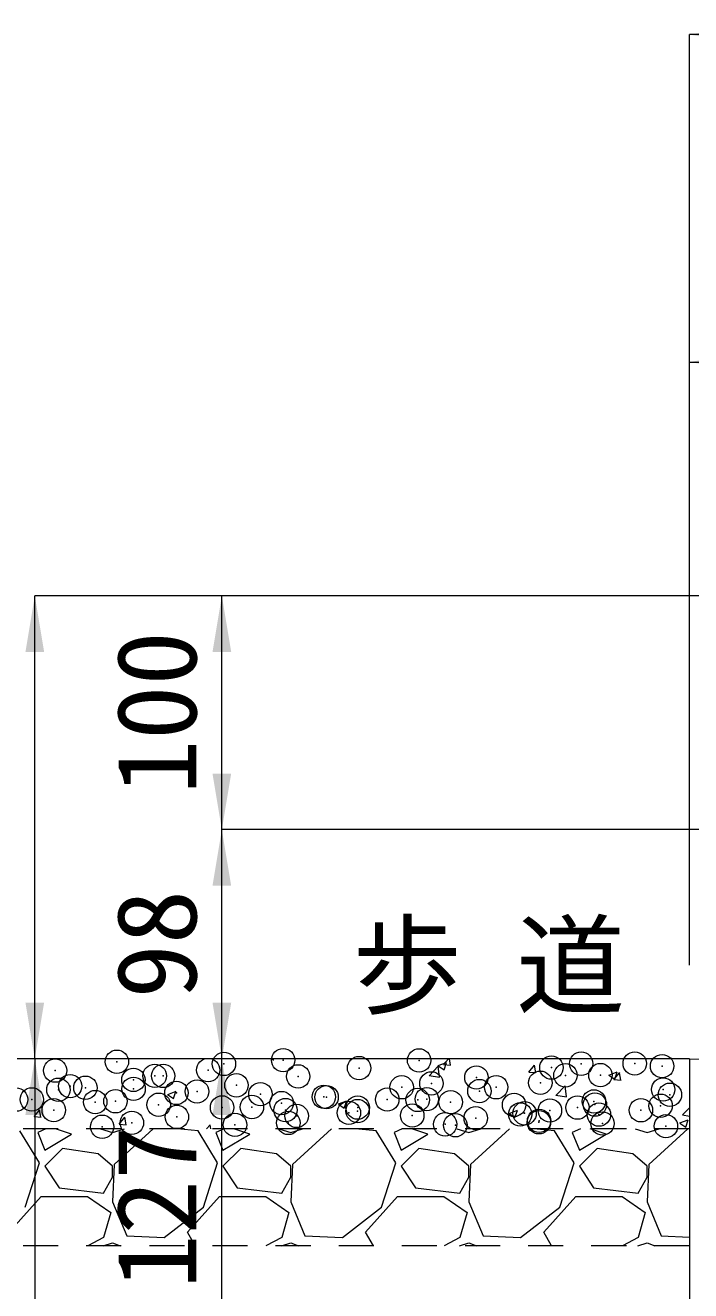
# Model space of a CAD drawing. Units: millimetres at full size, sheet at 1:20. Extents: x 0 to 8400, y 0 to 13400.
# Drawn here: x 976 to 1260, y 3815 to 4356 of the extents above; entities that cross this region are included whole.
import ezdxf
from ezdxf.enums import TextEntityAlignment as Align

# ---------------------------------------------------------------- set-up
doc = ezdxf.new("R2010")
doc.units = ezdxf.units.MM
doc.header["$LTSCALE"] = 20
doc.header["$PDMODE"] = 32
doc.header["$PDSIZE"] = 10
doc.linetypes.add('USER1', pattern=[1.35, 0.75, -0.6])
for name, color, linetype, lineweight in [('ハッチング_基礎', 150, 'Continuous', 5), ('ハッチング_舗装', 7, 'Continuous', 20), ('寸法線', 7, 'Continuous', 13), ('本体', 2, 'Continuous', 20), ('舗装・基礎', 3, 'USER1', 9)]:
    doc.layers.add(name, color=color, linetype=linetype, lineweight=lineweight)
doc.layers.add('文字', color=7, linetype='Continuous')
doc.styles.add('ＭＳ ゴシック', font='')
doc.styles.get('ＭＳ ゴシック').set_extended_font_data('MS Gothic')

# ---------------------------------------------------------------- blocks, each defined once
blk = doc.blocks.new('filled_arrow')
at = {"color": 0, "linetype": 'Continuous', "lineweight": -2}
blk.add_solid([(7.5, 1.25), (0, 0), (7.5, -1.25)], dxfattribs=at)

msp = doc.modelspace()

# ---------------------------------------------------------------- linework, layer by layer
at = {"layer": 'ハッチング_基礎'}
for p, q in [((982, 3869.6), (973.62, 3883.32)), ((984.75, 3884.07), (981.24, 3882.56)), ((981.24, 3882.56), (984.28, 3874.94)), ((984.28, 3874.94), (995.71, 3881.8)), ((995.71, 3881.8), (988.9, 3884.07)), ((1008.11, 3884.07), (1013.24, 3882.56)), ((1013.24, 3882.56), (1018.36, 3884.07)), ((1030.67, 3884.07), (1014, 3868.84)), ((1049.82, 3883.32), (1040.87, 3884.07)), ((1058.2, 3869.6), (1049.82, 3883.32)), ((1060.95, 3884.07), (1057.44, 3882.56)), ((1057.44, 3882.56), (1060.48, 3874.94)), ((1060.48, 3874.94), (1071.91, 3881.8)), ((1071.91, 3881.8), (1065.1, 3884.07)), ((1084.31, 3884.07), (1089.44, 3882.56)), ((1089.44, 3882.56), (1094.56, 3884.07)), ((1106.87, 3884.07), (1090.2, 3868.84)), ((1126.02, 3883.32), (1117.07, 3884.07)), ((1134.4, 3869.6), (1126.02, 3883.32)), ((1137.15, 3884.07), (1133.64, 3882.56)), ((1133.64, 3882.56), (1136.68, 3874.94)), ((1136.68, 3874.94), (1148.11, 3881.8)), ((1148.11, 3881.8), (1141.3, 3884.07)), ((1160.51, 3884.07), (1165.64, 3882.56)), ((1165.64, 3882.56), (1170.76, 3884.07)), ((1183.07, 3884.07), (1166.4, 3868.84)), ((1202.22, 3883.32), (1193.27, 3884.07)), ((1210.6, 3869.6), (1202.22, 3883.32)), ((1213.35, 3884.07), (1209.84, 3882.56)), ((1209.84, 3882.56), (1212.88, 3874.94)), ((1212.88, 3874.94), (1224.31, 3881.8)), ((1224.31, 3881.8), (1217.5, 3884.07)), ((1236.71, 3884.07), (1241.84, 3882.56)), ((1241.84, 3882.56), (1246.96, 3884.07)), ((1259.27, 3884.07), (1242.6, 3868.84)), ((991.9, 3875.7), (984.28, 3868.08)), ((1007.14, 3873.41), (991.9, 3875.7)), ((1068.1, 3875.7), (1060.48, 3868.08)), ((1083.34, 3873.41), (1068.1, 3875.7)), ((1144.3, 3875.7), (1136.68, 3868.08)), ((1159.54, 3873.41), (1144.3, 3875.7)), ((1220.5, 3875.7), (1212.88, 3868.08)), ((1235.74, 3873.41), (1220.5, 3875.7)), ((975.9, 3850.55), (982, 3869.6)), ((1013.24, 3868.08), (1007.14, 3873.41)), ((1052.1, 3850.55), (1058.2, 3869.6)), ((1089.44, 3868.08), (1083.34, 3873.41)), ((1128.3, 3850.55), (1134.4, 3869.6)), ((1165.64, 3868.08), (1159.54, 3873.41)), ((1204.5, 3850.55), (1210.6, 3869.6)), ((1241.84, 3868.08), (1235.74, 3873.41)), ((984.28, 3868.08), (990.38, 3858.94)), ((1014, 3868.84), (1013.24, 3852.84)), ((1013.24, 3863.51), (1013.24, 3868.08)), ((1060.48, 3868.08), (1066.58, 3858.94)), ((1090.2, 3868.84), (1089.44, 3852.84)), ((1089.44, 3863.51), (1089.44, 3868.08)), ((1136.68, 3868.08), (1142.78, 3858.94)), ((1166.4, 3868.84), (1165.64, 3852.84)), ((1165.64, 3863.51), (1165.64, 3868.08)), ((1212.88, 3868.08), (1218.98, 3858.94)), ((1242.6, 3868.84), (1241.84, 3852.84)), ((1241.84, 3863.51), (1241.84, 3868.08)), ((990.38, 3858.94), (1009.43, 3856.65)), ((1009.43, 3856.65), (1013.24, 3863.51)), ((1066.58, 3858.94), (1085.63, 3856.65)), ((1085.63, 3856.65), (1089.44, 3863.51)), ((1142.78, 3858.94), (1161.83, 3856.65)), ((1161.83, 3856.65), (1165.64, 3863.51)), ((1218.98, 3858.94), (1238.03, 3856.65)), ((1238.03, 3856.65), (1241.84, 3863.51)), ((969.04, 3839.89), (982.76, 3855.13)), ((982.76, 3855.13), (1002.57, 3855.13)), ((1002.57, 3855.13), (1012.48, 3848.27)), ((1045.24, 3839.89), (1058.96, 3855.13)), ((1058.96, 3855.13), (1078.77, 3855.13)), ((1078.77, 3855.13), (1088.68, 3848.27)), ((1121.44, 3839.89), (1135.16, 3855.13)), ((1135.16, 3855.13), (1154.97, 3855.13)), ((1154.97, 3855.13), (1164.88, 3848.27)), ((1197.64, 3839.89), (1211.36, 3855.13)), ((1211.36, 3855.13), (1231.17, 3855.13)), ((1231.17, 3855.13), (1241.08, 3848.27)), ((1012.48, 3848.27), (1009.43, 3837.6)), ((1013.24, 3852.84), (1019.34, 3838.36)), ((1035.34, 3837.6), (1052.1, 3850.55)), ((1088.68, 3848.27), (1085.63, 3837.6)), ((1089.44, 3852.84), (1095.54, 3838.36)), ((1111.54, 3837.6), (1128.3, 3850.55)), ((1164.88, 3848.27), (1161.83, 3837.6)), ((1165.64, 3852.84), (1171.74, 3838.36)), ((1187.74, 3837.6), (1204.5, 3850.55)), ((1241.08, 3848.27), (1238.03, 3837.6)), ((1241.84, 3852.84), (1247.94, 3838.36)), ((1009.43, 3837.6), (1002.68, 3834.07)), ((1019.34, 3838.36), (1035.34, 3837.6)), ((1048.64, 3834.07), (1045.24, 3839.89)), ((1085.63, 3837.6), (1078.88, 3834.07)), ((1095.54, 3838.36), (1111.54, 3837.6)), ((1124.84, 3834.07), (1121.44, 3839.89)), ((1161.83, 3837.6), (1155.08, 3834.07)), ((1171.74, 3838.36), (1187.74, 3837.6)), ((1201.04, 3834.07), (1197.64, 3839.89)), ((1238.03, 3837.6), (1231.28, 3834.07)), ((1247.94, 3838.36), (1260, 3837.79)), ((1009.24, 3834.07), (1013.24, 3835.31)), ((1013.24, 3835.31), (1016.57, 3834.07)), ((1085.44, 3834.07), (1089.44, 3835.31)), ((1089.44, 3835.31), (1092.77, 3834.07)), ((1161.64, 3834.07), (1165.64, 3835.31)), ((1165.64, 3835.31), (1168.97, 3834.07)), ((1237.84, 3834.07), (1241.84, 3835.31)), ((1241.84, 3835.31), (1245.17, 3834.07))]:
    msp.add_line(p, q, dxfattribs=at)
at = {"layer": 'ハッチング_舗装'}
for p, q in [((1081.13, 3914.07), (1082.03, 3913.46)), ((1082.03, 3913.46), (1082.23, 3914.07)), ((1154.82, 3911.6), (1156.88, 3914.07)), ((1157.8, 3911.32), (1157.29, 3914.07)), ((1148.61, 3906.85), (1152.57, 3910.98)), ((1152.51, 3911.1), (1155.03, 3909.39)), ((1152.53, 3911.15), (1156.09, 3912.52)), ((1153.12, 3906.15), (1152.56, 3910.98)), ((1154.82, 3911.6), (1157.85, 3911.33)), ((1155.04, 3909.39), (1156.07, 3912.46)), ((1191.25, 3908.41), (1193.7, 3911.33)), ((1191.25, 3908.41), (1194.29, 3908.14)), ((1194.23, 3908.13), (1193.65, 3911.32)), ((1225.54, 3907.08), (1229.09, 3908.45)), ((1227.69, 3905.22), (1230.14, 3908.14)), ((1228.04, 3905.33), (1229.07, 3908.4)), ((1230.67, 3904.95), (1230.08, 3908.13)), ((1148.61, 3906.87), (1153.13, 3906.17)), ((1202.83, 3898.44), (1206.79, 3902.57)), ((1207.34, 3897.74), (1206.78, 3902.57)), ((1225.51, 3907.03), (1228.04, 3905.33)), ((1227.69, 3905.22), (1230.73, 3904.96)), ((1036.82, 3898.78), (1039.34, 3897.08)), ((1036.84, 3898.84), (1040.4, 3900.2)), ((1039.35, 3897.08), (1040.38, 3900.15)), ((1202.82, 3898.46), (1207.34, 3897.76)), ((979.68, 3889.33), (982.13, 3892.25)), ((982.66, 3889.05), (982.07, 3892.23)), ((1109.82, 3894.71), (1112.35, 3893.01)), ((1109.85, 3894.77), (1113.4, 3896.13)), ((1112.35, 3893.01), (1113.38, 3896.08)), ((1182.85, 3890.7), (1186.41, 3892.06)), ((1185.36, 3888.94), (1186.39, 3892.01)), ((1257.05, 3890.04), (1260, 3893.11)), ((979.68, 3889.33), (982.72, 3889.06)), ((1016.12, 3886.14), (1018.57, 3889.06)), ((1016.12, 3886.14), (1019.15, 3885.87)), ((1019.1, 3885.86), (1018.51, 3889.05)), ((1053.49, 3884.07), (1055, 3885.87)), ((1055.28, 3884.07), (1054.95, 3885.86)), ((1182.83, 3890.65), (1185.36, 3888.94)), ((1255.84, 3886.58), (1258.36, 3884.87)), ((1255.86, 3886.63), (1259.42, 3888)), ((1257.04, 3890.05), (1260, 3889.59)), ((1258.36, 3884.87), (1259.39, 3887.94))]:
    msp.add_line(p, q, dxfattribs=at)
for p in [(1086.22, 3913.48), (1144.36, 3913.37), (988.73, 3909.01), (1015.11, 3912.81), (1054.14, 3909.26), (1060.9, 3911.87), (1118.7, 3910.12), (1200.94, 3910.31), (1213.65, 3911.98), (1236.56, 3912.07), (1248.26, 3910.91), (995.14, 3902.38), (1022.18, 3905.05), (1031.28, 3906.78), (1034.9, 3906.73), (1066.24, 3902.73), (1092.62, 3906.54), (1149.61, 3903.55), (1168.85, 3906.09), (1196.21, 3903.84), (1206.94, 3906.99), (1221.87, 3907.1), (990.1, 3900.83), (1001.65, 3901.7), (1022.26, 3901.23), (1040.58, 3899.48), (1049.38, 3900.09), (1076.5, 3898.94), (1103.61, 3897.8), (1104.81, 3897.65), (1136.9, 3901.88), (1170.13, 3900.27), (1177.31, 3901.9), (1248.73, 3900.92), (1251.61, 3898.7), (972.03, 3896.61), (978.74, 3896.7), (988.11, 3892.09), (1005.85, 3895.56), (1014.5, 3895.9), (1032.97, 3894.41), (1060.09, 3893.26), (1072.86, 3893.45), (1085.57, 3895.12), (1087.21, 3892.12), (1118.06, 3891.73), (1118.09, 3893.21), (1130.73, 3896.65), (1143.75, 3896.46), (1147.68, 3896.82), (1157.85, 3895.51), (1184.97, 3894.36), (1200.29, 3891.95), (1212.09, 3893.21), (1219.11, 3895.83), (1219.53, 3894.48), (1239.21, 3892.07), (1247.64, 3893.99), (1021.53, 3886.69), (1040.77, 3889.22), (1088.43, 3886.64), (1092, 3889.63), (1114.33, 3890.97), (1141.44, 3889.83), (1168.56, 3888.68), (1187.57, 3890.27), (1189.48, 3890.75), (1195.6, 3886.93), (1195.68, 3887.54), (1221.26, 3890.19), (1222.8, 3886.39), (1008.82, 3885.02), (1065.62, 3885.82), (1155.49, 3886.05), (1159.86, 3885.66), (1249.92, 3885.24)]:
    msp.add_point(p, dxfattribs=at)
at = {"layer": '寸法線'}
for p, q in [((1690, 4352.07), (1260, 4352.07)), ((1260, 3954.07), (1260, 4352.07)), ((1260, 4212.07), (1375, 4212.07)), ((1260, 3954.07), (1260, 4212.07)), ((980, 3914.07), (980, 4112.07)), ((1345, 4112.07), (980, 4112.07)), ((1060, 4012.07), (1060, 4112.07)), ((1345, 4112.07), (1060, 4112.07)), ((1060, 3914.07), (1060, 4012.07)), ((1340, 4012.07), (1060, 4012.07)), ((1340, 4012.07), (1060, 4012.07)), ((1220, 3914.07), (980, 3914.07)), ((980, 3914.07), (980, 2337.07)), ((1220, 3914.07), (980, 3914.07)), ((1220, 3914.07), (1060, 3914.07)), ((1060, 3787.07), (1060, 3914.07)), ((1220, 3914.07), (1060, 3914.07))]:
    msp.add_line(p, q, dxfattribs=at)
at = {"layer": '本体'}
for q in [(1260, 3787.07), (1368.23, 3912.18)]:
    msp.add_line((1260, 3914.07), q, dxfattribs=at)
at = {"layer": '舗装・基礎', "linetype": 'Continuous', "lineweight": 20}
msp.add_line((1260, 3914.07), (860, 3914.07), dxfattribs=at)
at = {"layer": '舗装・基礎'}
for p, q in [((1260, 3884.07), (860, 3884.07)), ((1260, 3834.07), (860, 3834.07))]:
    msp.add_line(p, q, dxfattribs=at)

# ---------------------------------------------------------------- block references
at = {"layer": '寸法線', "xscale": 3.2, "yscale": 3.2}
for p in [(1260, 4352.07), (1260, 4212.07)]:
    msp.add_blockref('filled_arrow', p, dxfattribs=at)
for p, rotation in [((980, 4112.07), 270), ((1060, 4112.07), 270), ((1060, 4012.07), 90), ((1060, 4012.07), 270), ((980, 3914.07), 90), ((1060, 3914.07), 90), ((980, 3914.07), 270), ((1060, 3914.07), 270)]:
    msp.add_blockref('filled_arrow', p, dxfattribs=dict(at, rotation=rotation))

# ---------------------------------------------------------------- texts
at = {"layer": '寸法線', "style": 'ＭＳ ゴシック'}
for s, p in [('100', (1032, 4062.07)), ('98', (1032, 3963.07)), ('127', (1032, 3850.57))]:
    msp.add_text(s, height=34.18, rotation=90, dxfattribs=at).set_placement(p, align=Align.MIDDLE_CENTER)
at = {"layer": '文字', "style": 'ＭＳ ゴシック'}
msp.add_text('歩 道', height=34.18, dxfattribs=at).set_placement((1174.21, 3954.07), align=Align.MIDDLE_CENTER)

doc.saveas('drawing.dxf')
